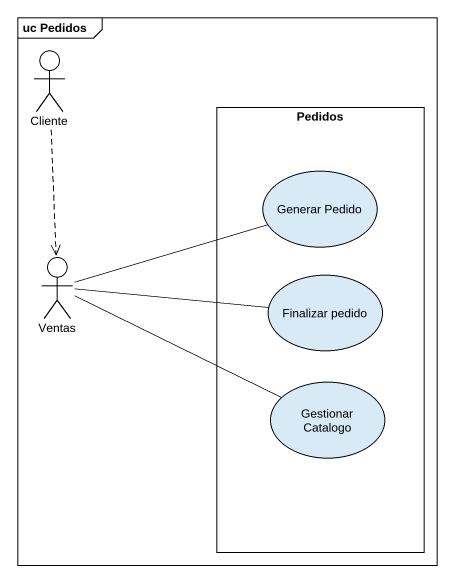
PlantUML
@startuml
mainframe uc Pedidos
actor Cliente
rectangle Pedidos {
  usecase "Generar Pedido" as Generar_Pedido
  usecase "Finalizar pedido" as Finalizar_pedido
  usecase "Gestionar Catalogo" as Gestionar_Catalogo
}
actor Ventas
Cliente ..> Ventas
Ventas -right- Generar_Pedido
Ventas -right- Finalizar_pedido
Ventas -right- Gestionar_Catalogo
@enduml
